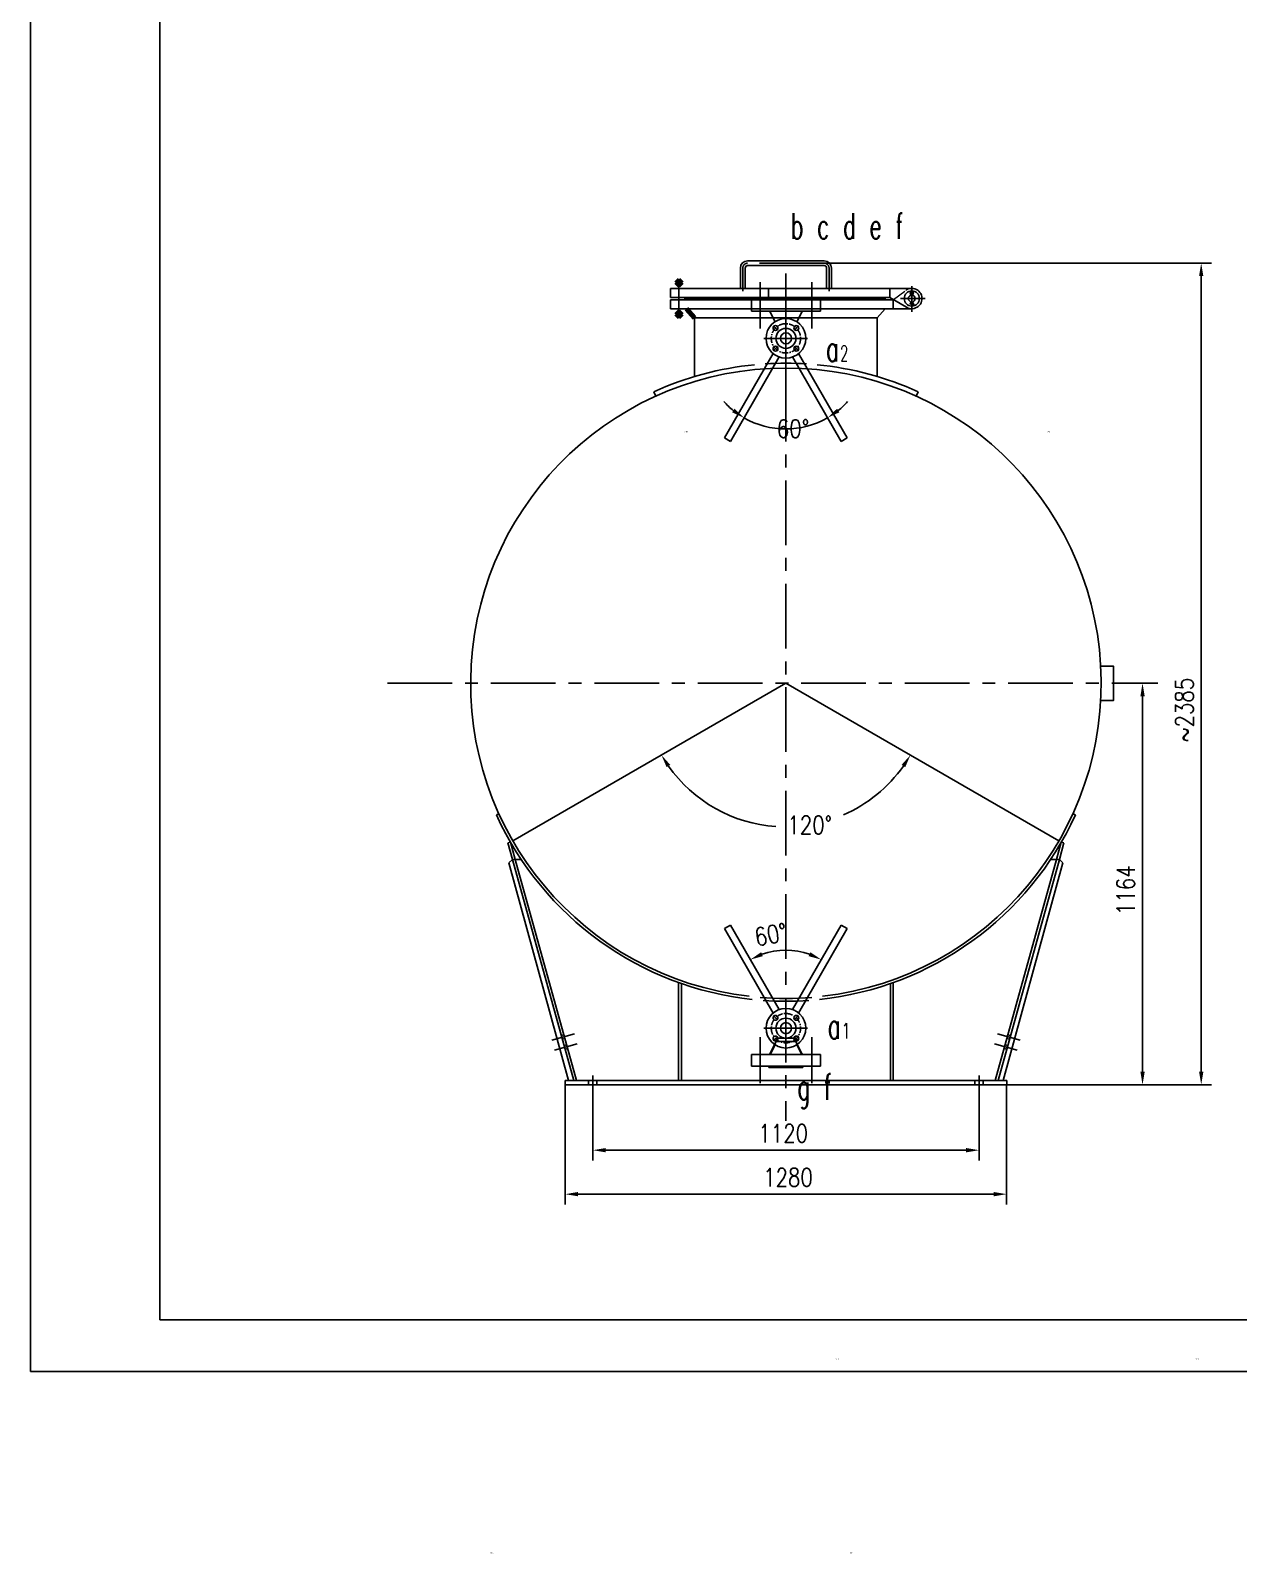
# Model space of a CAD drawing. Header units: millimetres. Extents: x -7118 to 19537, y -1001 to 8760.
# Drawn here: x -375 to 3127, y -677 to 3739 of the extents above; entities that cross this region are included whole.
import ezdxf

# ---------------------------------------------------------------- set-up
doc = ezdxf.new("R2010")
doc.units = ezdxf.units.MM
doc.header["$LTSCALE"] = 15
for name, pattern in [('ACAD_ISO02W100', [11, 8, -3]), ('ACAD_ISO04W100', [30, 24, -3, 0, -3]), ('ACAD_ISO10W100', [18.7, 12, -3, 0.7, -3]), ('CENTER', [2, 1.25, -0.25, 0.25, -0.25])]:
    doc.linetypes.add(name, pattern=pattern)
doc.layers.get('0').update_dxf_attribs({"color": 3, "linetype": 'CONTINUOUS'})
doc.layers.get('DEFPOINTS').update_dxf_attribs({"linetype": 'CONTINUOUS'})
for name, color, linetype in [('2细线层', 2, 'CONTINUOUS'), ('6文字层', 2, 'CONTINUOUS'), ('7标注层', 2, 'CONTINUOUS'), ('中轴线', 1, 'ACAD_ISO04W100'), ('图框层', 7, 'CONTINUOUS'), ('点划线', 1, 'ACAD_ISO04W100')]:
    doc.layers.add(name, color=color, linetype=linetype)
doc.layers.add('粗实线', color=2, linetype='CONTINUOUS', lineweight=70)
doc.layers.add('虚线', color=6, linetype='ACAD_ISO02W100', lineweight=18)
doc.styles.add('HZ1', font='txt.shx', dxfattribs={"width": 0.7, "height": 4, "bigfont": 'hz.shx'})
doc.styles.add('PC_TEXTSTYLE', font='txt.shx', dxfattribs={"width": 0.8, "bigfont": 'hzfs.shx'})
doc.dimstyles.get("Standard").update_dxf_attribs({"dimtxt": 0.18, "dimasz": 0.18, "dimexe": 0.18, "dimexo": 0.0625, "dimgap": 0.09, "dimtad": 0, "dimtih": 1, "dimtoh": 1, "dimdec": 4, "dimzin": 0, "dimdsep": 46, "dimtxsty": 'Standard', "dimcen": 0.09, "dimadec": 0, "dimazin": 0, "dimtfac": 1, "dimtdec": 4, "dimtofl": 0, "dimtmove": 0, "dimatfit": 3, "dimfxl": 0, "dimtolj": 1, "dimtzin": 0, "dimarcsym": 0})
doc.dimstyles.new('TH_GBDIM', dxfattribs={"dimscale": 15, "dimtxt": 3.5, "dimasz": 2.5, "dimexe": 2, "dimexo": 0, "dimgap": 1.5, "dimtad": 1, "dimdec": 1, "dimzin": 0, "dimdsep": 46, "dimtxsty": 'PC_TEXTSTYLE', "dimcen": 2.5, "dimadec": 0, "dimazin": 0, "dimtfac": 0.714286, "dimtdec": 4, "dimtmove": 0, "dimatfit": 3, "dimfxl": 0, "dimtolj": 1, "dimtzin": 0, "dimarcsym": 0})

# ---------------------------------------------------------------- blocks, each defined once
blk = doc.blocks.new('*D209')
at = {"color": 0, "lineweight": -2, "ltscale": 10}
for p, q in [((1815.2, 2991), (1764.1, 2991)), ((1764.2, 2963), (1764.1, 2963)), ((1764.3, 2963.2), (1764.3, 2990.9))]:
    blk.add_line(p, q, dxfattribs=at)
at = {"color": 0, "ltscale": 10}
for points in [[(1764.2, 2990.9), (1764.3, 2990.9), (1764.3, 2991)], [(1764.2, 2963.2), (1764.3, 2963.2), (1764.3, 2963)]]:
    blk.add_solid(points, dxfattribs=at)
at = {"layer": 'DEFPOINTS', "color": 0, "ltscale": 10}
for p in [(1764.3, 2991), (1764.3, 2963), (1815.2, 2991)]:
    blk.add_point(p, dxfattribs=at)
blk = doc.blocks.new('f25')
at = {"color": 3}
for radius in [57.5, 29, 16]:
    blk.add_circle((0, 0.1), radius, dxfattribs=at)
at = {"ltscale": 5}
for centre in [(-30.1, 30.2), (30.1, 30.2), (-30.1, -29.9), (30.1, -29.9)]:
    blk.add_circle(centre, 7, dxfattribs=at)
at = {"layer": '中轴线'}
for p, q in [((0, -63.8), (0, 64.1)), ((62.7, 0), (-63.6, 0)), ((-23.7, 23.8), (-36.5, 36.6)), ((23.7, 23.8), (36.5, 36.6)), ((-23.7, -23.6), (-36.5, -36.4)), ((23.7, -23.6), (36.5, -36.4))]:
    blk.add_line(p, q, dxfattribs=at)
at = {"layer": '中轴线', "color": 2, "linetype": 'CENTER'}
blk.add_circle((0, 0.1), 42.5, dxfattribs=at)
blk = doc.blocks.new('*D261')
at = {"layer": '7标注层', "color": 0, "lineweight": -2, "ltscale": 10}
for p, q in [((1255.2, 667), (1255.2, 462.1)), ((2375.2, 667), (2375.2, 462.1)), ((1292.7, 492.1), (2337.7, 492.1))]:
    blk.add_line(p, q, dxfattribs=at)
at = {"layer": '7标注层', "color": 0, "ltscale": 10}
for points in [[(1292.7, 498.4), (1292.7, 485.9), (1255.2, 492.1)], [(2337.7, 498.4), (2337.7, 485.9), (2375.2, 492.1)]]:
    blk.add_solid(points, dxfattribs=at)
at = {"layer": 'DEFPOINTS', "color": 0, "ltscale": 10}
for p in [(1255.2, 667), (2375.2, 667), (2375.2, 492.1)]:
    blk.add_point(p, dxfattribs=at)
at = {"layer": '7标注层', "color": 0, "ltscale": 10, "insert": (1807.4, 540.9), "char_height": 52.5, "attachment_point": 5, "style": 'PC_TEXTSTYLE'}
blk.add_mtext('\\A1;1120', dxfattribs=at)
blk = doc.blocks.new('*D262')
at = {"layer": '7标注层', "color": 0, "lineweight": -2, "ltscale": 10}
for p, q in [((1175.2, 682), (1175.2, 334.6)), ((2455.2, 682), (2455.2, 334.6)), ((1212.7, 364.6), (2417.7, 364.6))]:
    blk.add_line(p, q, dxfattribs=at)
at = {"layer": '7标注层', "color": 0, "ltscale": 10}
for points in [[(1212.7, 370.9), (1212.7, 358.4), (1175.2, 364.6)], [(2417.7, 370.9), (2417.7, 358.4), (2455.2, 364.6)]]:
    blk.add_solid(points, dxfattribs=at)
at = {"layer": 'DEFPOINTS', "color": 0, "ltscale": 10}
for p in [(1175.2, 682), (2455.2, 682), (2455.2, 364.6)]:
    blk.add_point(p, dxfattribs=at)
at = {"layer": '7标注层', "color": 0, "ltscale": 10, "insert": (1821.3, 413.4), "char_height": 52.5, "attachment_point": 5, "style": 'PC_TEXTSTYLE'}
blk.add_mtext('\\A1;1280', dxfattribs=at)
blk = doc.blocks.new('*D263')
at = {"layer": '7标注层', "color": 0, "lineweight": -2, "ltscale": 10}
for p, q in [((2848.1, 1846), (2879.1, 1846)), ((2849.1, 719.5), (2849.1, 1808.5)), ((2455.2, 682), (2879.1, 682))]:
    blk.add_line(p, q, dxfattribs=at)
at = {"layer": '7标注层', "color": 0, "ltscale": 10}
for points in [[(2842.9, 1808.5), (2855.4, 1808.5), (2849.1, 1846)], [(2842.9, 719.5), (2855.4, 719.5), (2849.1, 682)]]:
    blk.add_solid(points, dxfattribs=at)
at = {"layer": 'DEFPOINTS', "color": 0, "ltscale": 10}
for p in [(2848.1, 1846), (2849.1, 1846), (2455.2, 682)]:
    blk.add_point(p, dxfattribs=at)
at = {"layer": '7标注层', "color": 0, "ltscale": 10, "insert": (2800.4, 1245.9), "char_height": 52.5, "attachment_point": 5, "rotation": 90, "style": 'PC_TEXTSTYLE'}
blk.add_mtext('\\A1;1164', dxfattribs=at)
blk = doc.blocks.new('*D264')
at = {"layer": '7标注层', "color": 0, "lineweight": -2, "ltscale": 10}
for p, q in [((1903.4, 3064), (3049.2, 3064)), ((3019.2, 719.5), (3019.2, 3026.5)), ((2534, 682), (3049.2, 682))]:
    blk.add_line(p, q, dxfattribs=at)
at = {"layer": '7标注层', "color": 0, "ltscale": 10}
for points in [[(3013, 3026.5), (3025.5, 3026.5), (3019.2, 3064)], [(3013, 719.5), (3025.5, 719.5), (3019.2, 682)]]:
    blk.add_solid(points, dxfattribs=at)
at = {"layer": 'DEFPOINTS', "color": 0, "ltscale": 10}
for p in [(1903.4, 3064), (3019.2, 3064), (2534, 682)]:
    blk.add_point(p, dxfattribs=at)
at = {"layer": '7标注层', "color": 0, "ltscale": 10, "insert": (2970.5, 1768.3), "char_height": 52.5, "attachment_point": 5, "rotation": 90, "style": 'PC_TEXTSTYLE'}
blk.add_mtext('\\A1;~2385{}{}', dxfattribs=at)
blk = doc.blocks.new('*D265')
at = {"layer": '7标注层', "color": 0, "lineweight": -2, "ltscale": 10}
for start, end in [(215.1582, 266.0359), (293.5949, 324.8418)]:
    blk.add_arc((1815.2, 1846), 416.7, start, end, dxfattribs=at)
at = {"layer": '7标注层', "color": 0, "ltscale": 10}
for points in [[(1469.3, 1602.7), (1479.8, 1609.5), (1454.4, 1637.7)], [(2150.6, 1609.5), (2161.2, 1602.7), (2176.1, 1637.7)]]:
    blk.add_solid(points, dxfattribs=at)
at = {"layer": 'DEFPOINTS', "color": 0, "ltscale": 10}
for p in [(1815.2, 1846), (1815.2, 1846), (1672.7, 1454.5), (1023.7, 1389), (2606.8, 1389)]:
    blk.add_point(p, dxfattribs=at)
at = {"layer": '7标注层', "color": 0, "ltscale": 10, "insert": (1884.2, 1435.1), "char_height": 52.5, "attachment_point": 5, "style": 'PC_TEXTSTYLE'}
blk.add_mtext('\\A1;120°', dxfattribs=at)
blk = doc.blocks.new('*D269')
at = {"layer": '7标注层', "color": 0, "lineweight": -2, "ltscale": 10}
for start, end in [(222.2506, 231.1253), (308.8747, 317.7494), (240, 300)]:
    blk.add_arc((1814.8, 2825.6), 242.3, start, end, dxfattribs=at)
at = {"layer": '7标注层', "color": 0, "ltscale": 10}
for points in [[(1666.2, 2642.1), (1659.1, 2631.8), (1693.6, 2615.7)], [(1970.4, 2631.8), (1963.3, 2642.1), (1935.9, 2615.7)]]:
    blk.add_solid(points, dxfattribs=at)
at = {"layer": 'DEFPOINTS', "color": 0, "ltscale": 10}
for p in [(1795.5, 2792.2), (1834, 2792.2), (1772.7, 2586.9), (1654.1, 2547.3), (1975.4, 2547.3)]:
    blk.add_point(p, dxfattribs=at)
at = {"layer": '7标注层', "color": 0, "ltscale": 10, "insert": (1835.7, 2584.1), "char_height": 52.5, "attachment_point": 5, "style": 'PC_TEXTSTYLE'}
blk.add_mtext('\\A1;60°', dxfattribs=at)
blk = doc.blocks.new('*D270')
at = {"layer": '7标注层', "color": 0, "lineweight": -2, "ltscale": 10}
blk.add_arc((1814.8, 866.5), 205.8, 70.4531, 109.5469, dxfattribs=at)
at = {"layer": '7标注层', "color": 0, "ltscale": 10}
for points in [[(1748.5, 1054.8), (1743.3, 1066.1), (1711.9, 1044.7)], [(1886.3, 1066.1), (1881, 1054.8), (1917.7, 1044.7)]]:
    blk.add_solid(points, dxfattribs=at)
at = {"layer": 'DEFPOINTS', "color": 0, "ltscale": 10}
for p in [(1654.1, 1144.7), (1975.4, 1144.7), (1850.5, 1069.2), (1795.5, 899.8), (1834, 899.8)]:
    blk.add_point(p, dxfattribs=at)
at = {"layer": '7标注层', "color": 0, "ltscale": 10, "insert": (1771.1, 1117.3), "char_height": 52.5, "attachment_point": 5, "rotation": 9.8767, "style": 'PC_TEXTSTYLE'}
blk.add_mtext('\\A1;60°', dxfattribs=at)

msp = doc.modelspace()

# ---------------------------------------------------------------- linework, layer by layer
at = {"ltscale": 10}
for p, q in [((1683.22153, 3050.03465), (1683.22153, 2991.03465)), ((1697.22153, 3050.03465), (1697.22153, 2991.03465)), ((1926.22153, 3071.03465), (1704.22153, 3071.03465)), ((1926.22153, 3057.03465), (1704.22153, 3057.03465)), ((1933.22153, 3050.03465), (1933.22153, 2991.03465)), ((1947.22153, 3050.03465), (1947.22153, 2991.03465)), ((1480.22153, 2991.03465), (1815.22153, 2991.03465)), ((1480.22153, 2991.03465), (1480.22153, 2965.03465)), ((1480.22153, 2965.03465), (1815.22153, 2965.03465)), ((1527.18323, 2963.03465), (1815.22153, 2963.03465)), ((1527.18323, 2960.03465), (1815.22153, 2960.03465)), ((1915.22153, 2959.03465), (1715.22153, 2959.03465)), ((1715.22153, 2925.03465), (1715.22153, 2959.03465)), ((1864.72153, 2963.03465), (1765.72153, 2963.03465)), ((1765.72153, 2963.03465), (1765.72153, 2959.03465)), ((2180.22153, 2991.03465), (1815.22153, 2991.03465)), ((2116.24645, 2965.03465), (1815.22153, 2965.03465)), ((2103.25983, 2963.03465), (1815.22153, 2963.03465)), ((2103.25983, 2960.03465), (1815.22153, 2960.03465)), ((1864.72153, 2959.03465), (1864.72153, 2963.03465)), ((1915.22153, 2925.03465), (1915.22153, 2959.03465)), ((2103.25983, 2965.03465), (2103.25983, 2958.03465)), ((2116.24645, 2991.03465), (2116.24645, 2965.03465)), ((2116.24645, 2965.03465), (2165.22865, 2936.12867)), ((1480.22153, 2958.03465), (1815.22153, 2958.03465)), ((1480.22153, 2958.03465), (1480.22153, 2932.03465)), ((1480.22153, 2932.03465), (1815.22153, 2932.03465)), ((1915.22153, 2925.03465), (1715.22153, 2925.03465)), ((1783.5731, 2894.16579), (1769.11622, 2922.31867)), ((2126.42725, 2958.03465), (1815.22153, 2958.03465)), ((2180.22153, 2932.03465), (1815.22153, 2932.03465)), ((1846.86996, 2894.16579), (1861.32684, 2922.31867)), ((2103.25983, 2932.03465), (2080.22153, 2906.03465)), ((2127.16701, 2958.59007), (2126.42725, 2958.03465)), ((2126.42725, 2958.03465), (2126.42725, 2932.03465)), ((1550.22153, 2906.03465), (1815.22153, 2906.03465)), ((1550.22153, 2906.03465), (1550.22153, 2735.3934)), ((2080.22153, 2906.03465), (1815.22153, 2906.03465)), ((2080.22153, 2906.03465), (2080.22153, 2735.3934)), ((1778.20192, 2802.23308), (1636.80638, 2557.32883)), ((1795.52242, 2792.23308), (1654.12689, 2547.32883)), ((1834.02674, 2792.23308), (1975.42227, 2547.32883)), ((1851.34725, 2802.23308), (1992.74278, 2557.32883)), ((1432.01644, 2691.21975), (1437.79755, 2678.46911)), ((2198.42662, 2691.21975), (2192.64551, 2678.46911)), ((1654.12689, 2547.32883), (1636.80638, 2557.32883)), ((1975.42227, 2547.32883), (1992.74278, 2557.32883)), ((983.28959, 1467.50427), (976.00791, 1464.19109)), ((2647.15347, 1467.50427), (2654.43515, 1464.19109)), ((1016.74611, 1385.03465), (1009.03749, 1382.89522)), ((1009.03749, 1382.89522), (1022.32055, 1335.03465)), ((1016.74611, 1385.03465), (1030.62294, 1335.03465)), ((2613.69695, 1385.03465), (2599.82012, 1335.03465)), ((2621.40558, 1382.89522), (2608.12251, 1335.03465)), ((2613.69695, 1385.03465), (2621.40558, 1382.89522)), ((1012.32057, 1325.03467), (1022.32055, 1335.03465)), ((1012.32057, 1325.03467), (1185.22153, 694.03465)), ((1022.32055, 1335.03465), (1047.78228, 1335.03465)), ((2618.12249, 1325.03467), (2445.22153, 694.03465)), ((2608.12251, 1335.03465), (2582.66078, 1335.03465)), ((2618.12249, 1325.03467), (2608.12251, 1335.03465)), ((1654.12689, 1144.74046), (1636.80638, 1134.74046)), ((1778.20192, 889.83621), (1636.80638, 1134.74046)), ((1795.52242, 899.83621), (1654.12689, 1144.74046)), ((1834.02674, 899.83621), (1975.42227, 1144.74046)), ((1851.34725, 889.83621), (1992.74278, 1134.74046)), ((1975.42227, 1144.74046), (1992.74278, 1134.74046)), ((1786.16937, 805.95938), (1769.11622, 772.75062)), ((1783.5731, 797.9035), (1769.11622, 769.75062)), ((1786.72153, 817.03465), (1843.72153, 817.03465)), ((1786.72153, 817.03465), (1786.72153, 808.2434)), ((1786.72153, 807.03465), (1843.72153, 807.03465)), ((1843.72153, 817.03465), (1843.72153, 808.2434)), ((1844.2737, 805.95938), (1861.32684, 772.75062)), ((1846.86996, 797.9035), (1861.32684, 769.75062)), ((1715.22153, 770.03465), (1915.22153, 770.03465)), ((1715.22153, 770.03465), (1715.22153, 736.03465)), ((1915.22153, 770.03465), (1915.22153, 736.03465)), ((1715.22153, 736.03465), (1915.22153, 736.03465)), ((1765.72153, 736.03465), (1765.72153, 732.03465)), ((1765.72153, 732.03465), (1864.72153, 732.03465)), ((1864.72153, 732.03465), (1864.72153, 736.03465)), ((1175.22153, 694.03465), (1175.22153, 682.03465)), ((1175.22153, 694.03465), (2455.22153, 694.03465)), ((2455.22153, 682.03465), (1175.22153, 682.03465)), ((2455.22153, 694.03465), (2455.22153, 682.03465))]:
    msp.add_line(p, q, dxfattribs=at)
at = {"color": 2, "linetype": 'CENTER', "ltscale": 10}
for p, q in [((1690.22153, 3050.03465), (1690.22153, 2983.17962)), ((1702.17126, 3064.03465), (1702.17126, 3064.03465)), ((1926.22153, 3064.03465), (1704.22153, 3064.03465)), ((1928.2718, 3064.03465), (1928.2718, 3064.03465)), ((1940.22153, 3050.03465), (1940.22153, 2983.17962)), ((1505.22153, 2904.93419), (1505.22153, 3013.21485)), ((1815.22153, 3034.32627), (1815.22153, 576.77769)), ((2147.72153, 2961.53465), (2219.1688, 2961.53465)), ((2180.22153, 2923.37941), (2180.22153, 2997.65823)), ((659.84847, 1846.03465), (2893.4134, 1846.03465))]:
    msp.add_line(p, q, dxfattribs=at)
at = {"color": 1, "linetype": 'ACAD_ISO10W100', "ltscale": 10}
for p, q in [((1740.22153, 2875.03465), (1740.22153, 3009.03465)), ((1815.22153, 2642.12188), (1815.22153, 3009.03465)), ((1890.22153, 2875.03465), (1890.22153, 3009.03465)), ((1136.54854, 811.27692), (1202.07183, 829.46203)), ((1144.57138, 782.36958), (1210.09467, 800.5547)), ((1740.22153, 820.03465), (1740.22153, 686.03465)), ((1890.22153, 820.03465), (1890.22153, 686.03465)), ((2485.87168, 782.36958), (2420.34839, 800.5547)), ((2493.89452, 811.27692), (2428.37123, 829.46203)), ((1255.22153, 667.03465), (1255.22153, 709.03465)), ((2375.22153, 667.03465), (2375.22153, 709.03465))]:
    msp.add_line(p, q, dxfattribs=at)
for p, q in [((2177.72211, 2971.53471), (2177.72211, 2971.21717)), ((2182.72153, 2971.53465), (2182.72153, 2971.2171)), ((2177.72153, 2950.25265), (2174.97153, 2945.48951)), ((2176.84653, 2944.40698), (2174.97153, 2945.48951)), ((2180.22153, 2950.25265), (2176.84653, 2944.40698)), ((2177.72153, 2951.85219), (2177.72153, 2950.25265)), ((2180.22153, 2950.25265), (2185.59653, 2940.94288)), ((2182.72153, 2951.85219), (2182.72153, 2950.25265)), ((2182.72153, 2950.25265), (2187.47153, 2942.02541)), ((2187.47153, 2942.02541), (2185.59653, 2940.94288))]:
    msp.add_line(p, q)
at = {"color": 6, "linetype": 'ACAD_ISO02W100', "ltscale": 10}
for p, q in [((1022.32055, 1335.03465), (1200.22153, 694.03465)), ((1030.62294, 1335.03465), (1208.52392, 694.03465)), ((2599.82012, 1335.03465), (2421.91914, 694.03465)), ((2608.12251, 1335.03465), (2430.22153, 694.03465)), ((1504.22153, 694.03465), (1504.22153, 978.06978)), ((1512.22153, 694.03465), (1512.22153, 975.24477)), ((2118.22153, 694.03465), (2118.22153, 975.24477)), ((2126.22153, 694.03465), (2126.22153, 978.06978)), ((1163.98502, 824.59944), (1171.69364, 826.73886)), ((1166.92673, 814.00008), (1174.63535, 816.13951)), ((1172.00786, 795.6921), (1179.71648, 797.83153)), ((2458.4352, 795.6921), (2450.72658, 797.83153)), ((2463.51633, 814.00008), (2455.80771, 816.13951)), ((2466.45804, 824.59944), (2458.74942, 826.73886)), ((1174.94957, 785.09275), (1182.65819, 787.23217)), ((2455.49349, 785.09275), (2447.78487, 787.23217)), ((1243.22153, 682.03465), (1243.22153, 694.03465)), ((1267.22153, 682.03465), (1267.22153, 694.03465)), ((2363.22153, 682.03465), (2363.22153, 694.03465)), ((2387.22153, 682.03465), (2387.22153, 694.03465))]:
    msp.add_line(p, q, dxfattribs=at)
at = {"ltscale": 10}
msp.add_lwpolyline([(2727.85289, 1896.03465), (2764.51568, 1896.03465), (2764.51568, 1796.03465), (2727.85289, 1796.03465)], dxfattribs=at)
for radius in [22, 10]:
    msp.add_circle((2180.22153, 2961.53465), radius, dxfattribs=at)
for centre, radius, start, end in [((1704.22153, 3050.03465), 21, 90, 180), ((1704.22153, 3050.03465), 7, 90, 180), ((1926.22153, 3050.03465), 21, 0, 90), ((1926.22153, 3050.03465), 7, 0, 90), ((2180.22153, 2961.53465), 29.5, 239.45377785, 90), ((1764.66839, 2920.03465), 5, 27.18111109, 90), ((1865.77468, 2920.03465), 5, 90, 152.81888891), ((1815.22153, 1846.03465), 914, 276.69082682, 263.30917318), ((1815.22153, 1846.03465), 928, 95.60954747, 114.38943651), ((1815.22153, 1846.03465), 928, 95.60954747, 114.38943651), ((1815.22153, 1846.03465), 928, 86.29796221, 93.70203779), ((1815.22153, 1846.03465), 928, 86.29796221, 93.70203779), ((1815.22153, 1846.03465), 928, 65.61056349, 84.39045253), ((1815.22153, 1846.03465), 928, 65.61056349, 84.39045253), ((1815.22153, 1846.03465), 922, 204.46561167, 263.93415651), ((1815.22153, 1846.03465), 922, 276.06584349, 335.53438833), ((1815.22153, 1846.03465), 914, 265.28875155, 274.71124845), ((1815.22153, 1846.03465), 922, 265.87170803, 274.12829197), ((1781.72153, 808.2434), 5, 332.81888891, 0), ((1848.72153, 808.2434), 5, 180, 207.18111109), ((1764.66839, 775.03465), 5, 270, 332.81888891), ((1865.77468, 775.03465), 5, 207.18111109, 270)]:
    msp.add_arc(centre, radius, start, end, dxfattribs=at)
at = {"color": 2, "linetype": 'CENTER', "ltscale": 10}
for centre, start, end in [((1704.22153, 3050.03465), 90, 180), ((1926.22153, 3050.03465), 0, 90)]:
    msp.add_arc(centre, 14, start, end, dxfattribs=at)
for centre, radius, start, end in [((2180.22153, 2976.93465), 4.6, 317.49898899, 222.50101101), ((2174.32867, 2971.53465), 3.39286, 0, 42.50101101), ((2180.22153, 2976.88791), 2.5, 309.93439273, 230.06560727), ((2175.74005, 2971.53465), 4.48149, 0, 50.06560727), ((2184.70302, 2971.53465), 4.48149, 129.93439273, 180), ((2186.11439, 2971.53465), 3.39286, 137.49898899, 180)]:
    msp.add_arc(centre, radius, start, end)
at = {"layer": '2细线层', "ltscale": 10}
for q in [(-375, 8760), (12240, -150)]:
    msp.add_line((-375, -150), q, dxfattribs=at)
at = {"layer": '7标注层', "ltscale": 10}
for q in [(1023.67431, 1389.03465), (2606.76875, 1389.03465)]:
    msp.add_line((1815.22153, 1846.03465), q, dxfattribs=at)
at = {"layer": '图框层', "ltscale": 10}
for q in [(0, 8610), (12090, 0)]:
    msp.add_line((0, 0), q, dxfattribs=at)
at = {"layer": '点划线'}
msp.add_line((2174.87153, 2976.88791), (2185.57153, 2976.88791), dxfattribs=at)
at = {"layer": '粗实线'}
for p, q in [((1513.70681, 2999.23062), (1496.73625, 3016.20118)), ((1496.73625, 2999.23062), (1513.70681, 3016.20118)), ((1527.18323, 2965.03465), (1527.18323, 2958.03465)), ((1513.70681, 2907.26642), (1496.73625, 2924.23698)), ((1496.73625, 2907.26642), (1513.70681, 2924.23698)), ((1527.18323, 2932.03465), (1550.22153, 2906.03465))]:
    msp.add_line(p, q, dxfattribs=at)
at = {"layer": '虚线'}
msp.add_line((2127.16701, 2958.59007), (2160.1363, 2983.34379), dxfattribs=at)
msp.add_arc((2180.22129, 2961.53534), 29.4993, 89.9995337, 126.90007204, dxfattribs=at)

# ---------------------------------------------------------------- block references
at = {"ltscale": 10}
msp.add_blockref('f25', (1815.22153, 2846.03465), dxfattribs=at)
at = {"ltscale": 10, "xscale": -1, "rotation": 180}
msp.add_blockref('f25', (1815.22153, 846.03465), dxfattribs=at)

# ---------------------------------------------------------------- texts
at = {"color": 3, "linetype": 'ByBlock', "char_height": 4, "attachment_point": 5}
for insert in [(1526.15049, 2575.58365), (2576.45776, 2575.58365), (1963.76505, -113.6551), (3007.28124, -113.6551), (962.24495, -675.38439), (2005.76114, -675.38439)]:
    msp.add_mtext('\\A1343', dxfattribs=dict(at, insert=insert))
at = {"layer": '6文字层', "ltscale": 10, "style": 'HZ1', "width": 0.6}
for s, height, p in [('b c d e f', 75, (1829.37061, 3134.33596)), ('a', 75, (1931.61339, 2779.07922)), ('2', 45, (1972.59154, 2779.98332)), ('a', 75, (1936.87768, 814.82432)), ('1', 45, (1977.85583, 815.72842)), ('g f', 75, (1848.70965, 638.24898))]:
    msp.add_text(s, height=height, dxfattribs=at).set_placement(p)

# ---------------------------------------------------------------- dimensions: what is measured, and where the dimension line sits
at = {"ltscale": 10}
dim = msp.add_linear_dim(base=(1764.26099, 2991.03465), p1=(1764.26099, 2963.03465), p2=(1815.22153, 2991.03465), angle=90, dimstyle='Standard', override={"dimclrt": 7}, dxfattribs=at)
dim.commit()
dim.dimension.update_dxf_attribs({"geometry": '*D209', "text_midpoint": (1764.26099, 2977.03465)})
at = {"layer": '7标注层', "ltscale": 10}
dim = msp.add_linear_dim(base=(3019.20137, 3064.03465), p1=(2534.04867, 682.03465), p2=(1903.39182, 3064.03465), angle=90, text='~2385{}{}', dimstyle='TH_GBDIM', override={"dimgap": 1.5, "dimtad": 1, "dimdec": 0, "dimlfac": 1, "dimse1": 0, "dimse2": 0, "dimsd1": 0, "dimsd2": 0}, dxfattribs=at)
dim.commit()
dim.dimension.update_dxf_attribs({"geometry": '*D264', "text_midpoint": (3019.20137, 1768.27367), "dimtype": 160})
for base, line1, line2, picture, middle in [((1772.69187, 2586.91588), ((1795.52242, 2792.23308), (1654.12689, 2547.32883)), ((1834.02674, 2792.23308), (1975.42227, 2547.32883)), '*D269', (1835.72725, 2584.14158)), ((1672.70778, 1454.48133), ((1815.22153, 1846.03465), (1023.67431, 1389.03465)), ((1815.22153, 1846.03465), (2606.76875, 1389.03465)), '*D265', (1884.21091, 1435.10322)), ((1850.51686, 1069.19502), ((1795.52242, 899.83621), (1654.12689, 1144.74046)), ((1834.02674, 899.83621), (1975.42227, 1144.74046)), '*D270', (1779.46861, 1069.27147))]:
    dim = msp.add_angular_dim_2l(base=base, line1=line1, line2=line2, dimstyle='TH_GBDIM', override={"dimgap": 1.5, "dimtad": 1, "dimtih": 1, "dimse1": 0, "dimse2": 0, "dimsd1": 0, "dimsd2": 0, "dimadec": 0}, dxfattribs=at)
    dim.commit()
    dim.dimension.update_dxf_attribs({"geometry": picture, "text_midpoint": middle, "dimtype": 162})
dim = msp.add_linear_dim(base=(2849.12872, 1846.03465), p1=(2455.22153, 682.03465), p2=(2848.12872, 1846.03465), angle=90, dimstyle='TH_GBDIM', override={"dimgap": 1.5, "dimtad": 1, "dimdec": 0, "dimlfac": 1, "dimse1": 0, "dimse2": 0, "dimsd1": 0, "dimsd2": 0}, dxfattribs=at)
dim.commit()
dim.dimension.update_dxf_attribs({"geometry": '*D263', "text_midpoint": (2849.12872, 1245.88985), "dimtype": 160})
for base, p1, p2, picture, middle in [((2455.22153, 364.62857), (1175.22153, 682.03465), (2455.22153, 682.03465), '*D262', (1821.32622, 364.62857)), ((2375.22153, 492.1158), (1255.22153, 667.03465), (2375.22153, 667.03465), '*D261', (1807.40834, 492.1158))]:
    dim = msp.add_linear_dim(base=base, p1=p1, p2=p2, dimstyle='TH_GBDIM', override={"dimgap": 1.5, "dimtad": 1, "dimdec": 0, "dimlfac": 1, "dimse1": 0, "dimse2": 0, "dimsd1": 0, "dimsd2": 0}, dxfattribs=at)
    dim.commit()
    dim.dimension.update_dxf_attribs({"geometry": picture, "text_midpoint": middle, "dimtype": 160})

doc.saveas('drawing.dxf')
